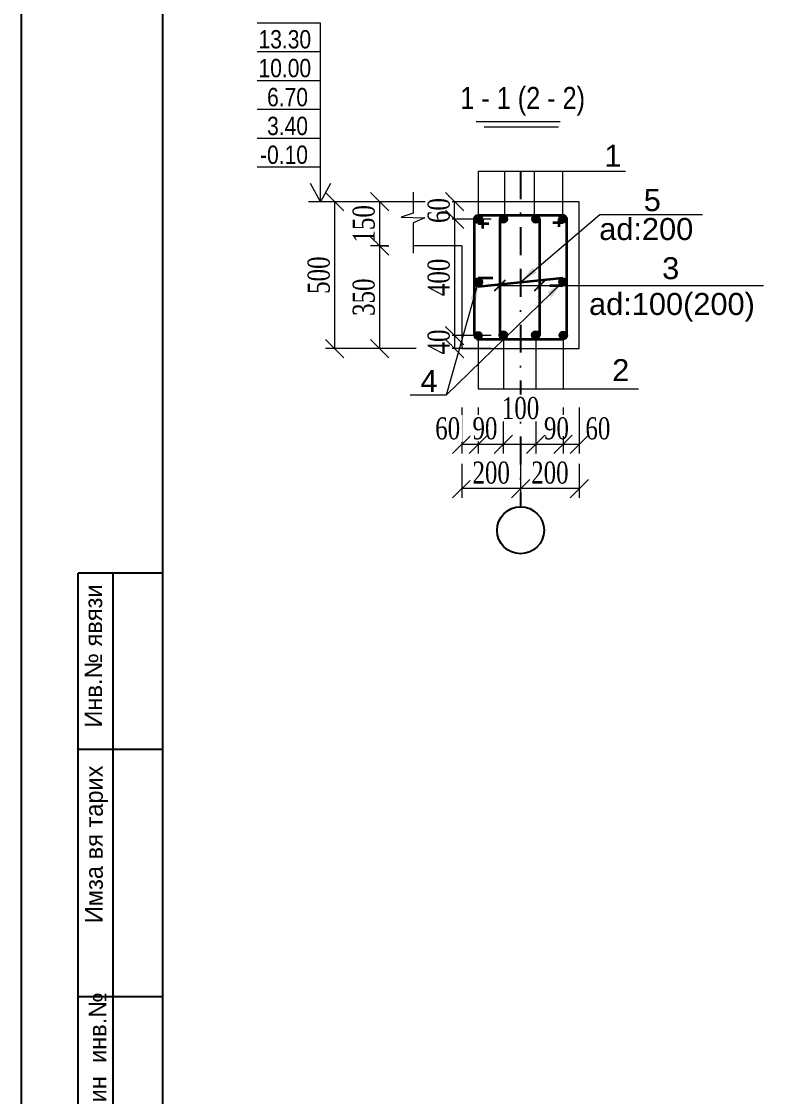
# Model space of a CAD drawing. Header units: millimetres. Extents: x -149347 to 251215, y -2929184 to -2541447.
# Drawn here: x 67574 to 77685, y -2672971 to -2658318 of the extents above; entities that cross this region are included whole.
import ezdxf

# ---------------------------------------------------------------- set-up
doc = ezdxf.new("R2010")
doc.units = ezdxf.units.MM
doc.linetypes.add('DASHDOTX2', pattern=[50.8, 25.4, -12.7, 0, -12.7])
doc.layers.add('APS_MADEIRA', color=35, linetype='Continuous', lineweight=15)
doc.styles.add('400', font='times.ttf', dxfattribs={"width": 0.75, "height": 300})
doc.styles.add('Arial', font='arial.ttf')
doc.styles.add('CP_ATTR', font='A3TI(LA).TTF')
doc.styles.add('style1', font='A3TI(LA).TTF', dxfattribs={"height": 400})
doc.styles.add('style6', font='ARIALN.TTF', dxfattribs={"height": 300})
doc.styles.add('Times New  Roman', font='times.ttf')
doc.styles.add('yazitipi', font='ARIALN.TTF')
doc.dimstyles.new('DIM_100', dxfattribs={"dimscale": 100, "dimtxt": 250, "dimasz": 2.5, "dimexe": 1.25, "dimexo": 0.625, "dimtad": 1, "dimdec": 0, "dimtxsty": 'style1', "dimblk": 'OBLIQUE', "dimcen": 2.5, "dimdle": 1.25, "dimclrd": 251, "dimclre": 251, "dimaunit": 1, "dimadec": 3, "dimazin": 0, "dimtfac": 1, "dimtdec": 0, "dimtmove": 1, "dimatfit": 3, "dimfxl": 1.25, "dimlwd": 5, "dimlwe": 5, "dimarcsym": 0})
doc.dimstyles.new('sevda', dxfattribs={"dimscale": 100, "dimtxt": 2.8, "dimasz": 2.5, "dimexe": 1.25, "dimexo": 0.625, "dimtad": 1, "dimtxsty": 'yazitipi', "dimblk": 'OBLIQUE', "dimcen": 2.5, "dimclrd": 253, "dimclre": 253, "dimclrt": 73, "dimaunit": 1, "dimadec": 3, "dimazin": 0, "dimtfac": 1, "dimtmove": 1, "dimatfit": 3, "dimfxl": 1, "dimlwd": 9, "dimlwe": 9, "dimarcsym": 0})
doc.dimstyles.new('tebriz', dxfattribs={"dimtxt": 280, "dimasz": 150, "dimexe": 150, "dimexo": 0.625, "dimgap": 65, "dimtad": 1, "dimdec": 0, "dimdsep": 32, "dimtxsty": 'Times New  Roman', "dimblk": 'OBLIQUE', "dimcen": 0, "dimdle": 150, "dimclrd": 7, "dimclre": 256, "dimclrt": 256, "dimadec": 0, "dimazin": 0, "dimtfac": 1, "dimtdec": 0, "dimtmove": 0, "dimatfit": 3, "dimldrblk": 'OBLIQUE', "dimfxl": 1, "dimtolj": 1, "dimlwd": 15, "dimlwe": 9, "dimarcsym": 0})

# ---------------------------------------------------------------- blocks, each defined once
blk = doc.blocks.new('mekteb')
at = {"color": 0, "lineweight": 25}
blk.add_line((99643, -1849866), (99643, -1821466), dxfattribs=at)
at = {"color": 0, "lineweight": 25, "ltscale": 15}
blk.add_line((101643, -1849366), (101643, -1821966), dxfattribs=at)
at = {"lineweight": 25, "ltscale": 0.25}
for p, q in [((100443, -1849366), (100443, -1840866)), ((100943, -1849367), (100943, -1840866))]:
    blk.add_line(p, q, dxfattribs=at)
at = {"lineweight": 25}
for p, q in [((101643, -1840866), (100443, -1840866)), ((101645, -1843366), (100445, -1843366)), ((101645, -1846866), (100445, -1846866))]:
    blk.add_line(p, q, dxfattribs=at)
at = {"lineweight": 25, "char_height": 250.01, "width": 5960.07, "attachment_point": 1, "rotation": 90, "style": 'CP_ATTR'}
for s, insert in [('\\pt3143;Инв.№ явязи', (100535, -1843053)), ('\\pt3143;Имза вя тарих', (100544, -1845823)), ('\\pt3143;Яслин  инв.№', (100595, -1848965))]:
    blk.add_mtext(s, dxfattribs=dict(at, insert=insert))
blk = doc.blocks.new('_Oblique')
at = {"color": 0, "linetype": 'ByBlock', "lineweight": -2}
blk.add_line((-0.5, -0.5), (0.5, 0.5), dxfattribs=at)
blk = doc.blocks.new('*D764')
at = {"color": 251, "lineweight": 5, "ltscale": 50, "transparency": 16777216}
for p, q in [((73621, -2661014), (73350, -2661014)), ((73975, -2662599), (73350, -2662599))]:
    blk.add_line(p, q, dxfattribs=at)
at = {"color": 251, "linetype": 'ByBlock', "lineweight": 5, "ltscale": 50, "transparency": 16777216}
blk.add_line((73475, -2661012), (73475, -2662600), dxfattribs=at)
at = {"layer": 'Defpoints', "color": 0, "lineweight": 15, "ltscale": 50, "transparency": 16777216}
for p in [(73684, -2661014), (73475, -2662599), (74707, -2662599)]:
    blk.add_point(p, dxfattribs=at)
at = {"color": 251, "lineweight": 5, "ltscale": 50, "transparency": 16777216, "xscale": 250, "yscale": 250, "zscale": 250}
for p, rotation in [((73475, -2661014), 90), ((73475, -2662599), 270)]:
    blk.add_blockref('_Oblique', p, dxfattribs=dict(at, rotation=rotation))
at = {"color": 0, "lineweight": 15, "ltscale": 50, "transparency": 16777216, "insert": (73260, -2661806), "char_height": 300, "attachment_point": 5, "rotation": 90, "style": '400', "bg_fill": 3, "box_fill_scale": 1.1, "bg_fill_color": 9, "bg_fill_true_color": 13158600, "bg_fill_transparency": 0}
blk.add_mtext('400', dxfattribs=at)
blk = doc.blocks.new('*D765')
at = {"color": 251, "lineweight": 5, "ltscale": 50, "transparency": 16777216}
for p, q in [((73975, -2660776), (73350, -2660776)), ((73975, -2661014), (73350, -2661014))]:
    blk.add_line(p, q, dxfattribs=at)
at = {"color": 251, "linetype": 'ByBlock', "lineweight": 5, "ltscale": 50, "transparency": 16777216}
blk.add_line((73475, -2661015), (73475, -2660774), dxfattribs=at)
at = {"layer": 'Defpoints', "color": 0, "lineweight": 15, "ltscale": 50, "transparency": 16777216}
for p in [(74667, -2660776), (74717, -2661014)]:
    blk.add_point(p, dxfattribs=at)
at = {"color": 0, "lineweight": 15, "ltscale": 50, "transparency": 16777216, "insert": (73260, -2660895), "char_height": 300, "attachment_point": 5, "rotation": 90, "style": '400', "bg_fill": 3, "box_fill_scale": 1.1, "bg_fill_color": 9, "bg_fill_true_color": 13158600, "bg_fill_transparency": 0}
blk.add_mtext('60', dxfattribs=at)
at = {"layer": 'Defpoints', "color": 0, "lineweight": 15, "ltscale": 50, "transparency": 16777216}
blk.add_point((73475, -2660776), dxfattribs=at)
at = {"color": 251, "lineweight": 5, "ltscale": 50, "transparency": 16777216, "xscale": 250, "yscale": 250, "zscale": 250}
for p, rotation in [((73475, -2660776), 90), ((73475, -2661014), 270)]:
    blk.add_blockref('_Oblique', p, dxfattribs=dict(at, rotation=rotation))
blk = doc.blocks.new('*D766')
at = {"color": 251, "lineweight": 5, "ltscale": 50, "transparency": 16777216}
for p, q in [((73559, -2662599), (73350, -2662599)), ((73975, -2662776), (73350, -2662776))]:
    blk.add_line(p, q, dxfattribs=at)
at = {"color": 251, "linetype": 'ByBlock', "lineweight": 5, "ltscale": 50, "transparency": 16777216}
blk.add_line((73475, -2662598), (73475, -2662777), dxfattribs=at)
at = {"layer": 'Defpoints', "color": 0, "lineweight": 15, "ltscale": 50, "transparency": 16777216}
for p in [(73621, -2662599), (75174, -2662776)]:
    blk.add_point(p, dxfattribs=at)
at = {"color": 0, "lineweight": 15, "ltscale": 50, "transparency": 16777216, "insert": (73260, -2662687), "char_height": 300, "attachment_point": 5, "rotation": 90, "style": '400', "bg_fill": 3, "box_fill_scale": 1.1, "bg_fill_color": 9, "bg_fill_true_color": 13158600, "bg_fill_transparency": 0}
blk.add_mtext('40', dxfattribs=at)
at = {"layer": 'Defpoints', "color": 0, "lineweight": 15, "ltscale": 50, "transparency": 16777216}
blk.add_point((73475, -2662776), dxfattribs=at)
at = {"color": 251, "lineweight": 5, "ltscale": 50, "transparency": 16777216, "xscale": 250, "yscale": 250, "zscale": 250}
for p, rotation in [((73475, -2662599), 90), ((73475, -2662776), 270)]:
    blk.add_blockref('_Oblique', p, dxfattribs=dict(at, rotation=rotation))
blk = doc.blocks.new('*D767')
at = {"color": 251, "lineweight": 5, "ltscale": 50, "transparency": 16777216}
for p, q in [((72845, -2660776), (72328, -2660776)), ((72574, -2661376), (72328, -2661376))]:
    blk.add_line(p, q, dxfattribs=at)
at = {"color": 251, "linetype": 'ByBlock', "lineweight": 5, "ltscale": 50, "transparency": 16777216}
blk.add_line((72453, -2660774), (72453, -2661377), dxfattribs=at)
at = {"layer": 'Defpoints', "color": 0, "lineweight": 15, "ltscale": 50, "transparency": 16777216}
for p in [(72907, -2660776), (72636, -2661376)]:
    blk.add_point(p, dxfattribs=at)
at = {"color": 251, "lineweight": 5, "ltscale": 50, "transparency": 16777216, "xscale": 250, "yscale": 250, "zscale": 250}
for p, rotation in [((72453, -2660776), 90), ((72453, -2661376), 270)]:
    blk.add_blockref('_Oblique', p, dxfattribs=dict(at, rotation=rotation))
at = {"color": 0, "lineweight": 15, "ltscale": 50, "transparency": 16777216, "insert": (72238, -2661076), "char_height": 300, "attachment_point": 5, "rotation": 90, "style": '400', "bg_fill": 3, "box_fill_scale": 1.1, "bg_fill_color": 9, "bg_fill_true_color": 13158600, "bg_fill_transparency": 0}
blk.add_mtext('1{\\fTimes New Roman|b0|i0|c238|p18;5}0', dxfattribs=at)
at = {"layer": 'Defpoints', "color": 0, "lineweight": 15, "ltscale": 50, "transparency": 16777216}
blk.add_point((72453, -2661376), dxfattribs=at)
blk = doc.blocks.new('*D768')
at = {"color": 251, "linetype": 'ByBlock', "lineweight": 5, "ltscale": 50, "transparency": 16777216}
blk.add_line((72453, -2661374), (72453, -2662778), dxfattribs=at)
at = {"color": 251, "lineweight": 5, "ltscale": 50, "transparency": 16777216}
for p, q in [((72453, -2661376), (72578, -2661376)), ((72953, -2662777), (72328, -2662777))]:
    blk.add_line(p, q, dxfattribs=at)
at = {"layer": 'Defpoints', "color": 0, "lineweight": 15, "ltscale": 50, "transparency": 16777216}
for p in [(72453, -2661376), (72453, -2662777), (74057, -2662777)]:
    blk.add_point(p, dxfattribs=at)
at = {"color": 251, "lineweight": 5, "ltscale": 50, "transparency": 16777216, "xscale": 250, "yscale": 250, "zscale": 250}
for p, rotation in [((72453, -2661376), 90), ((72453, -2662777), 270)]:
    blk.add_blockref('_Oblique', p, dxfattribs=dict(at, rotation=rotation))
at = {"color": 0, "lineweight": 15, "ltscale": 50, "transparency": 16777216, "insert": (72238, -2662076), "char_height": 300, "attachment_point": 5, "rotation": 90, "style": '400', "bg_fill": 3, "box_fill_scale": 1.1, "bg_fill_color": 9, "bg_fill_true_color": 13158600, "bg_fill_transparency": 0}
blk.add_mtext('3{\\fTimes New Roman|b0|i0|c238|p18;5}0', dxfattribs=at)
blk = doc.blocks.new('*D769')
at = {"color": 251, "lineweight": 5, "ltscale": 50, "transparency": 16777216}
for p, q in [((71840, -2660776), (71715, -2660776)), ((72340, -2662776), (71715, -2662776))]:
    blk.add_line(p, q, dxfattribs=at)
at = {"color": 251, "linetype": 'ByBlock', "lineweight": 5, "ltscale": 50, "transparency": 16777216}
blk.add_line((71840, -2660775), (71840, -2662777), dxfattribs=at)
at = {"layer": 'Defpoints', "color": 0, "lineweight": 15, "ltscale": 50, "transparency": 16777216}
for p in [(71894, -2660776), (71840, -2662776), (72503, -2662776)]:
    blk.add_point(p, dxfattribs=at)
at = {"color": 251, "lineweight": 5, "ltscale": 50, "transparency": 16777216, "xscale": 250, "yscale": 250, "zscale": 250}
for p, rotation in [((71840, -2660776), 90), ((71840, -2662776), 270)]:
    blk.add_blockref('_Oblique', p, dxfattribs=dict(at, rotation=rotation))
at = {"color": 0, "lineweight": 15, "ltscale": 50, "transparency": 16777216, "insert": (71625, -2661776), "char_height": 300, "attachment_point": 5, "rotation": 90, "style": '400', "bg_fill": 3, "box_fill_scale": 1.1, "bg_fill_color": 9, "bg_fill_true_color": 13158600, "bg_fill_transparency": 0}
blk.add_mtext('500', dxfattribs=at)
blk = doc.blocks.new('*D770')
at = {"color": 251, "lineweight": 5, "ltscale": 50, "transparency": 16777216}
for p, q in [((73574, -2663581), (73574, -2664206)), ((73798, -2663581), (73798, -2664206))]:
    blk.add_line(p, q, dxfattribs=at)
at = {"color": 251, "linetype": 'ByBlock', "lineweight": 5, "ltscale": 50, "transparency": 16777216}
blk.add_line((73573, -2664081), (73800, -2664081), dxfattribs=at)
at = {"layer": 'Defpoints', "color": 0, "lineweight": 15, "ltscale": 50, "transparency": 16777216}
for p in [(73798, -2662825), (73574, -2663001), (73798, -2664081)]:
    blk.add_point(p, dxfattribs=at)
at = {"color": 251, "lineweight": 5, "ltscale": 50, "transparency": 16777216, "xscale": 250, "yscale": 250, "zscale": 250}
blk.add_blockref('_Oblique', (73798, -2664081), dxfattribs=at)
at = {"color": 0, "lineweight": 15, "ltscale": 50, "transparency": 16777216, "insert": (73381, -2663866), "char_height": 300, "attachment_point": 5, "style": '400', "bg_fill": 3, "box_fill_scale": 1.1, "bg_fill_color": 9, "bg_fill_true_color": 13158600, "bg_fill_transparency": 0}
blk.add_mtext('60', dxfattribs=at)
at = {"color": 251, "lineweight": 5, "ltscale": 50, "transparency": 16777216, "xscale": 250, "yscale": 250, "zscale": 250, "rotation": 180}
blk.add_blockref('_Oblique', (73574, -2664081), dxfattribs=at)
blk = doc.blocks.new('*D771')
at = {"color": 251, "lineweight": 5, "ltscale": 50, "transparency": 16777216}
for p, q in [((74139, -2663581), (74139, -2664206)), ((73798, -2663993), (73798, -2664206))]:
    blk.add_line(p, q, dxfattribs=at)
at = {"color": 251, "linetype": 'ByBlock', "lineweight": 5, "ltscale": 50, "transparency": 16777216}
blk.add_line((73797, -2664081), (74141, -2664081), dxfattribs=at)
at = {"layer": 'Defpoints', "color": 0, "lineweight": 15, "ltscale": 50, "transparency": 16777216}
blk.add_point((74139, -2662818), dxfattribs=at)
at = {"color": 0, "lineweight": 15, "ltscale": 50, "transparency": 16777216, "insert": (73889, -2663865), "char_height": 300, "attachment_point": 5, "style": '400', "bg_fill": 3, "box_fill_scale": 1.1, "bg_fill_color": 9, "bg_fill_true_color": 13158600, "bg_fill_transparency": 0}
blk.add_mtext('90', dxfattribs=at)
at = {"layer": 'Defpoints', "color": 0, "lineweight": 15, "ltscale": 50, "transparency": 16777216}
for p in [(73798, -2663931), (74139, -2664081)]:
    blk.add_point(p, dxfattribs=at)
at = {"color": 251, "lineweight": 5, "ltscale": 50, "transparency": 16777216, "xscale": 250, "yscale": 250, "zscale": 250, "rotation": 180}
blk.add_blockref('_Oblique', (73798, -2664081), dxfattribs=at)
at = {"color": 251, "lineweight": 5, "ltscale": 50, "transparency": 16777216, "xscale": 250, "yscale": 250, "zscale": 250}
blk.add_blockref('_Oblique', (74139, -2664081), dxfattribs=at)
blk = doc.blocks.new('*D772')
at = {"color": 251, "lineweight": 5, "ltscale": 50, "transparency": 16777216}
for p, q in [((74581, -2663581), (74581, -2664206)), ((74139, -2663846), (74139, -2664206))]:
    blk.add_line(p, q, dxfattribs=at)
at = {"color": 251, "linetype": 'ByBlock', "lineweight": 5, "ltscale": 50, "transparency": 16777216}
blk.add_line((74138, -2664081), (74582, -2664081), dxfattribs=at)
at = {"layer": 'Defpoints', "color": 0, "lineweight": 15, "ltscale": 50, "transparency": 16777216}
for p in [(74581, -2662702), (74581, -2664081)]:
    blk.add_point(p, dxfattribs=at)
at = {"color": 251, "lineweight": 5, "ltscale": 50, "transparency": 16777216, "xscale": 250, "yscale": 250, "zscale": 250, "rotation": 180}
blk.add_blockref('_Oblique', (74139, -2664081), dxfattribs=at)
at = {"color": 251, "lineweight": 5, "ltscale": 50, "transparency": 16777216, "xscale": 250, "yscale": 250, "zscale": 250}
blk.add_blockref('_Oblique', (74581, -2664081), dxfattribs=at)
at = {"color": 0, "lineweight": 15, "ltscale": 50, "transparency": 16777216, "insert": (74374, -2663589), "char_height": 300, "attachment_point": 5, "style": '400', "bg_fill": 3, "box_fill_scale": 1.1, "bg_fill_color": 9, "bg_fill_true_color": 13158600, "bg_fill_transparency": 0}
blk.add_mtext('100', dxfattribs=at)
at = {"layer": 'Defpoints', "color": 0, "lineweight": 15, "ltscale": 50, "transparency": 16777216}
blk.add_point((74139, -2663784), dxfattribs=at)
blk = doc.blocks.new('*D773')
at = {"color": 251, "lineweight": 5, "ltscale": 50, "transparency": 16777216}
for p, q in [((74953, -2663581), (74953, -2664206)), ((74581, -2663911), (74581, -2664206))]:
    blk.add_line(p, q, dxfattribs=at)
at = {"color": 251, "linetype": 'ByBlock', "lineweight": 5, "ltscale": 50, "transparency": 16777216}
blk.add_line((74580, -2664081), (74955, -2664081), dxfattribs=at)
at = {"layer": 'Defpoints', "color": 0, "lineweight": 15, "ltscale": 50, "transparency": 16777216}
for p in [(74953, -2662821), (74581, -2663849)]:
    blk.add_point(p, dxfattribs=at)
at = {"color": 0, "lineweight": 15, "ltscale": 50, "transparency": 16777216, "insert": (74863, -2663865), "char_height": 300, "attachment_point": 5, "style": '400', "bg_fill": 3, "box_fill_scale": 1.1, "bg_fill_color": 9, "bg_fill_true_color": 13158600, "bg_fill_transparency": 0}
blk.add_mtext('90', dxfattribs=at)
at = {"layer": 'Defpoints', "color": 0, "lineweight": 15, "ltscale": 50, "transparency": 16777216}
blk.add_point((74953, -2664081), dxfattribs=at)
at = {"color": 251, "lineweight": 5, "ltscale": 50, "transparency": 16777216, "xscale": 250, "yscale": 250, "zscale": 250, "rotation": 180}
blk.add_blockref('_Oblique', (74581, -2664081), dxfattribs=at)
at = {"color": 251, "lineweight": 5, "ltscale": 50, "transparency": 16777216, "xscale": 250, "yscale": 250, "zscale": 250}
blk.add_blockref('_Oblique', (74953, -2664081), dxfattribs=at)
blk = doc.blocks.new('*D774')
at = {"color": 251, "lineweight": 5, "ltscale": 50, "transparency": 16777216}
for p, q in [((75174, -2663581), (75174, -2664206)), ((74953, -2663972), (74953, -2664206))]:
    blk.add_line(p, q, dxfattribs=at)
at = {"color": 251, "linetype": 'ByBlock', "lineweight": 5, "ltscale": 50, "transparency": 16777216}
blk.add_line((74952, -2664081), (75175, -2664081), dxfattribs=at)
at = {"layer": 'Defpoints', "color": 0, "lineweight": 15, "ltscale": 50, "transparency": 16777216}
for p in [(75174, -2663001), (74953, -2663909)]:
    blk.add_point(p, dxfattribs=at)
at = {"color": 251, "lineweight": 5, "ltscale": 50, "transparency": 16777216, "xscale": 250, "yscale": 250, "zscale": 250, "rotation": 180}
blk.add_blockref('_Oblique', (74953, -2664081), dxfattribs=at)
at = {"color": 0, "lineweight": 15, "ltscale": 50, "transparency": 16777216, "insert": (75428, -2663866), "char_height": 300, "attachment_point": 5, "style": '400', "bg_fill": 3, "box_fill_scale": 1.1, "bg_fill_color": 9, "bg_fill_true_color": 13158600, "bg_fill_transparency": 0}
blk.add_mtext('60', dxfattribs=at)
at = {"layer": 'Defpoints', "color": 0, "lineweight": 15, "ltscale": 50, "transparency": 16777216}
blk.add_point((75174, -2664081), dxfattribs=at)
at = {"color": 251, "lineweight": 5, "ltscale": 50, "transparency": 16777216, "xscale": 250, "yscale": 250, "zscale": 250}
blk.add_blockref('_Oblique', (75174, -2664081), dxfattribs=at)
blk = doc.blocks.new('*D775')
at = {"color": 251, "lineweight": 5, "ltscale": 50, "transparency": 16777216}
for p, q in [((74374, -2664349), (74374, -2664809)), ((75174, -2664349), (75174, -2664809))]:
    blk.add_line(p, q, dxfattribs=at)
at = {"color": 251, "linetype": 'ByBlock', "lineweight": 5, "ltscale": 50, "transparency": 16777216}
blk.add_line((75175, -2664684), (74373, -2664684), dxfattribs=at)
at = {"layer": 'Defpoints', "color": 0, "lineweight": 15, "ltscale": 50, "transparency": 16777216}
for p in [(74374, -2664286), (75174, -2664286), (74374, -2664684)]:
    blk.add_point(p, dxfattribs=at)
at = {"color": 251, "lineweight": 5, "ltscale": 50, "transparency": 16777216, "xscale": 250, "yscale": 250, "zscale": 250, "rotation": 180}
blk.add_blockref('_Oblique', (74374, -2664684), dxfattribs=at)
at = {"color": 251, "lineweight": 5, "ltscale": 50, "transparency": 16777216, "xscale": 250, "yscale": 250, "zscale": 250}
blk.add_blockref('_Oblique', (75174, -2664684), dxfattribs=at)
at = {"color": 0, "lineweight": 15, "ltscale": 50, "transparency": 16777216, "insert": (74774, -2664469), "char_height": 300, "attachment_point": 5, "style": '400', "bg_fill": 3, "box_fill_scale": 1.1, "bg_fill_color": 9, "bg_fill_true_color": 13158600, "bg_fill_transparency": 0}
blk.add_mtext('200', dxfattribs=at)
blk = doc.blocks.new('*D776')
at = {"color": 251, "lineweight": 5, "ltscale": 50, "transparency": 16777216}
for p, q in [((73574, -2664349), (73574, -2664809)), ((74374, -2664349), (74374, -2664809))]:
    blk.add_line(p, q, dxfattribs=at)
at = {"color": 251, "linetype": 'ByBlock', "lineweight": 5, "ltscale": 50, "transparency": 16777216}
blk.add_line((74375, -2664684), (73573, -2664684), dxfattribs=at)
at = {"layer": 'Defpoints', "color": 0, "lineweight": 15, "ltscale": 50, "transparency": 16777216}
for p in [(73574, -2664286), (74374, -2664286), (73574, -2664684)]:
    blk.add_point(p, dxfattribs=at)
at = {"color": 251, "lineweight": 5, "ltscale": 50, "transparency": 16777216, "xscale": 250, "yscale": 250, "zscale": 250, "rotation": 180}
blk.add_blockref('_Oblique', (73574, -2664684), dxfattribs=at)
at = {"color": 251, "lineweight": 5, "ltscale": 50, "transparency": 16777216, "xscale": 250, "yscale": 250, "zscale": 250}
blk.add_blockref('_Oblique', (74374, -2664684), dxfattribs=at)
at = {"color": 0, "lineweight": 15, "ltscale": 50, "transparency": 16777216, "insert": (73974, -2664469), "char_height": 300, "attachment_point": 5, "style": '400', "bg_fill": 3, "box_fill_scale": 1.1, "bg_fill_color": 9, "bg_fill_true_color": 13158600, "bg_fill_transparency": 0}
blk.add_mtext('200', dxfattribs=at)

msp = doc.modelspace()

# ---------------------------------------------------------------- hatches: boundary and pattern name
at = {"lineweight": 15, "ltscale": 15}
h = msp.add_hatch(color=7, dxfattribs=at)
h.dxf.hatch_style = 1
edge = h.paths.add_edge_path()
edge.add_arc((73798.29517, -2661013.53457), 57.78531, 0, 360)
h = msp.add_hatch(color=7, dxfattribs=at)
h.dxf.hatch_style = 1
edge = h.paths.add_edge_path()
edge.add_arc((74140.46349, -2661011.66918), 54.7577, 0, 360)
h = msp.add_hatch(color=7, dxfattribs=at)
h.dxf.hatch_style = 1
edge = h.paths.add_edge_path()
edge.add_arc((74582.10974, -2661011.66918), 53.67568, 0, 360)
h = msp.add_hatch(color=7, dxfattribs=at)
h.dxf.hatch_style = 1
edge = h.paths.add_edge_path()
edge.add_arc((74949.35296, -2661010.22037), 54.4711, 0, 360)
h = msp.add_hatch(color=7, dxfattribs=at)
h.dxf.hatch_style = 1
edge = h.paths.add_edge_path()
edge.add_arc((74949.35296, -2661867.49537), 54.4711, 0, 360)
h = msp.add_hatch(color=7, dxfattribs=at)
h.dxf.hatch_style = 1
edge = h.paths.add_edge_path()
edge.add_arc((73798.29517, -2662599.11758), 54.4711, 0, 360)
h = msp.add_hatch(color=7, dxfattribs=at)
h.dxf.hatch_style = 1
edge = h.paths.add_edge_path()
edge.add_arc((74139.48344, -2662592.37669), 57.1346, 0, 360)
h = msp.add_hatch(color=7, dxfattribs=at)
h.dxf.hatch_style = 1
edge = h.paths.add_edge_path()
edge.add_arc((74581.1297, -2662592.37669), 57.1346, 0, 360)
h = msp.add_hatch(color=7, dxfattribs=at)
h.dxf.hatch_style = 1
edge = h.paths.add_edge_path()
edge.add_arc((74953.49384, -2662595.04019), 54.4711, 0, 360)

# ---------------------------------------------------------------- linework, layer by layer
at = {"lineweight": 9}
for p, q in [((73767.67279, -2659679.04046), (74914.01359, -2659679.04046)), ((73878.14438, -2659754.07784), (74889.1345, -2659754.07784))]:
    msp.add_line(p, q, dxfattribs=at)
at = {"color": 252, "linetype": 'DASHDOTX2', "ltscale": 15, "true_color": 0xa97986}
for p, q in [((74373.82406, -2660359.20802), (74373.82406, -2661688.94161)), ((74373.82406, -2661688.94161), (74373.82406, -2664933.0782))]:
    msp.add_line(p, q, dxfattribs=at)
at = {"color": 7, "lineweight": 15, "ltscale": 15}
for p, q in [((73573.82406, -2660775.70896), (72910.65319, -2660775.70896)), ((75173.82406, -2660775.70896), (73573.82406, -2660775.70896)), ((75173.82406, -2661688.94161), (75173.82406, -2660775.70896)), ((73573.82406, -2661375.70896), (73573.82406, -2661688.94161)), ((73573.82406, -2661688.94161), (73573.82406, -2662775.70896)), ((75173.82406, -2662775.70896), (75173.82406, -2661688.94161)), ((73573.82406, -2662775.70896), (75173.82406, -2662775.70896))]:
    msp.add_line(p, q, dxfattribs=at)
at = {"color": 7, "lineweight": 35, "ltscale": 15}
for p, q in [((73743.82406, -2660994.24622), (73743.82406, -2661688.94161)), ((73798.29505, -2661071.31987), (73940.01596, -2661071.31987)), ((73855.8083, -2661007.93271), (73855.8083, -2661141.81501)), ((74090.06978, -2661011.66918), (74090.06978, -2661688.94161)), ((74632.50345, -2661011.66918), (74632.50345, -2661688.94161)), ((74949.35296, -2661064.69147), (74815.49225, -2661064.69147)), ((74895.5647, -2661001.62242), (74895.5647, -2661116.65304)), ((75003.82406, -2661688.94161), (75003.82406, -2661013.53457)), ((73743.82406, -2661688.94161), (73743.82406, -2662599.11758)), ((74090.06978, -2661688.94161), (74090.06978, -2662597.2522)), ((74632.50345, -2661688.94161), (74632.50345, -2662597.2522)), ((75003.82406, -2662599.11758), (75003.82406, -2661688.94161)), ((73777.61728, -2662649.5113), (74953.49384, -2662649.5113))]:
    msp.add_line(p, q, dxfattribs=at)
at = {"color": 7, "lineweight": 15}
for points in [[(71647.86338, -2658732.82986), (71647.86338, -2658340.15271), (70786.02046, -2658340.15271)], [(71647.86338, -2659125.50702), (71647.86338, -2658732.82986), (70786.02046, -2658732.82986)], [(71647.86338, -2659518.18417), (71647.86338, -2659125.50702), (70786.02046, -2659125.50702)], [(71647.86338, -2659910.86132), (71647.86338, -2659518.18417), (70786.02046, -2659518.18417)], [(71647.86338, -2660303.53847), (71647.86338, -2659910.86132), (70786.02046, -2659910.86132)]]:
    msp.add_lwpolyline(points, dxfattribs=at)
at = {"color": 7, "lineweight": 15, "ltscale": 15}
msp.add_lwpolyline([(72909.28968, -2660643.86313), (72909.28968, -2660928.55485), (72747.56685, -2660986.54361), (73069.88389, -2660994.04714), (72909.28968, -2661061.62065), (72909.28968, -2661473.9692)], dxfattribs=at)
for centre, radius in [((73798.29517, -2661013.53457), 57.78531), ((74140.46349, -2661011.66918), 54.7577), ((74582.10974, -2661011.66918), 53.67568), ((74949.35296, -2661010.22037), 54.4711), ((74949.35296, -2661867.49537), 54.4711), ((73798.29517, -2662599.11758), 54.4711), ((74139.48344, -2662592.37669), 57.1346), ((74581.1297, -2662592.37669), 57.1346), ((74953.49384, -2662595.04019), 54.4711)]:
    msp.add_circle(centre, radius, dxfattribs=at)
msp.add_circle((74373.82406, -2665253.0782), 320)
at = {"layer": 'APS_MADEIRA', "color": 7, "lineweight": 9, "ltscale": 25}
for p, q in [((73802.74249, -2660994.09122), (73802.74249, -2660359.20802)), ((73802.74249, -2660359.20802), (75804.39656, -2660359.20802)), ((74160.61123, -2660995.08224), (74160.61123, -2660359.20802)), ((74562.25458, -2660996.16425), (74562.25458, -2660359.20802)), ((74949.35296, -2660997.23401), (74949.35296, -2660359.20802)), ((73798.29517, -2662653.58869), (73798.29517, -2663326.08463)), ((74139.48344, -2662649.5113), (74139.48344, -2663322.00724)), ((74581.12987, -2662649.5113), (74581.12987, -2663322.00724)), ((74953.49384, -2662649.5113), (74953.49384, -2663322.00724)), ((73798.29517, -2663326.08463), (75981.92179, -2663326.08463))]:
    msp.add_line(p, q, dxfattribs=at)
at = {"layer": 'APS_MADEIRA', "color": 7, "lineweight": 15, "ltscale": 25}
for p, q in [((73195.16639, -2660774.45896), (71484.81049, -2660774.45896)), ((74949.35296, -2660955.74926), (74949.35296, -2660955.74925))]:
    msp.add_line(p, q, dxfattribs=at)
at = {"layer": 'APS_MADEIRA', "color": 7, "lineweight": 30, "ltscale": 25}
for centre, radius, start, end in [((73798.29517, -2661013.53457), 57.78531, 90, 180), ((74949.35296, -2661010.22037), 54.4711, 0, 90), ((74953.49384, -2662595.04019), 54.4711, 270, 0)]:
    msp.add_arc(centre, radius, start, end, dxfattribs=at)

# ---------------------------------------------------------------- block references
at = {"lineweight": 15, "xscale": 0.962501317234829, "yscale": 0.962501317234829, "zscale": 0.962501317234829}
msp.add_blockref('mekteb', (-28332.96186, -894001.11687), dxfattribs=at)

# ---------------------------------------------------------------- texts
at = {"lineweight": 9, "char_height": 250, "width": 23109.777632, "attachment_point": 1, "style": 'style6'}
for s, insert in [('{\\fArial Narrow|b0|i0|c238|p34;13.30}', (70803.51222, -2658435.2325)), ('{\\fArial Narrow|b0|i0|c238|p34;10.00}', (70803.51222, -2658827.90965)), ('{\\fArial Narrow|b0|i0|c238|p34;6.70}', (70920.15815, -2659223.57647)), ('{\\fArial Narrow|b0|i0|c238|p34;3.40}', (70920.15815, -2659616.25362)), ('{\\fArial Narrow|b0|i0|c238|p34;-0.10}', (70824.47044, -2660008.93078))]:
    msp.add_mtext(s, dxfattribs=dict(at, insert=insert))
at = {"insert": (72119.62837, -2659209.91521), "char_height": 300, "width": 7294.1167988, "attachment_point": 1, "style": 'style6'}
msp.add_mtext('              {\\fArial Narrow|b0|i0|c238|p34; 1 - 1 (2 }-{\\fArial Narrow|b0|i0|c238|p34; 2) }', dxfattribs=at)
at = {"layer": 'APS_MADEIRA', "color": 7, "lineweight": 9, "ltscale": 25, "style": 'Arial'}
for s, p in [('ad:200', (75445.83605, -2661296.77787)), ('ad:100(200)', (75307.32024, -2662318.67082))]:
    msp.add_text(s, height=300, dxfattribs=at).set_placement(p)
at = {"layer": 'APS_MADEIRA', "color": 7, "lineweight": 9, "ltscale": 25, "char_height": 300, "attachment_point": 1, "style": 'Arial'}
for s, insert in [('  \\P1', (75516.16703, -2659497.4631)), ('{\\fArial|b0|i0|c238|p34;5}', (76052.92933, -2660602.75538)), ('3', (76303.75979, -2661530.77652)), (' \\P 2', (75506.01569, -2662420.41154))]:
    msp.add_mtext_dynamic_manual_height_columns(s, width=488.0335854, gutter_width=12.5, heights=[0], dxfattribs=dict(at, insert=insert))

# ---------------------------------------------------------------- next in the draw order: dimensions: what is measured, and where the dimension line sits
at = {"color": 7, "lineweight": 15, "ltscale": 50}
for base, p1, p2, text, picture, middle in [((72453.31669, -2661375.70896), (72907.31608, -2660775.70896), (72636.02324, -2661375.70896), '1{\\fTimes New Roman|b0|i0|c238|p18;5}0', '*D767', (72238.22116, -2661075.70896)), ((73474.92453, -2662599.17951), (73683.85969, -2661013.53457), (74706.75635, -2662599.17951), '400', '*D764', (73259.829, -2661806.35704))]:
    dim = msp.add_linear_dim(base=base, p1=p1, p2=p2, angle=90, text=text, dimstyle='DIM_100', override={"dimscale": 1, "dimtxt": 300, "dimasz": 250, "dimexe": 125, "dimexo": 62.5, "dimgap": 62.5, "dimtxsty": '400', "dimcen": 250, "dimfxl": 500, "dimfxlon": 1, "dimtfill": 1, "dimtfillclr": 256, "dimarcsym": 1}, dxfattribs=at)
    dim.commit()
    dim.dimension.update_dxf_attribs({"geometry": picture, "text_midpoint": middle})

# ---------------------------------------------------------------- next in the draw order: linework, layer by layer
at = {"color": 7, "lineweight": 35, "ltscale": 15}
msp.add_lwpolyline([(74949.35296, -2661921.96648), (74774.75976, -2661921.96648)], dxfattribs=at)

# ---------------------------------------------------------------- next in the draw order: dimensions: what is measured, and where the dimension line sits
at = {"color": 7, "lineweight": 15, "ltscale": 50}
for base, p1, p2, text, picture, middle in [((73474.92453, -2660775.70896), (74716.75635, -2661013.53457), (74666.55715, -2660775.70896), '60', '*D765', (73474.92453, -2660894.62177)), ((73474.92453, -2662775.70896), (73621.35969, -2662599.17951), (75173.82406, -2662775.70896), '40', '*D766', (73474.92453, -2662687.4752))]:
    dim = msp.add_linear_dim(base=base, p1=p1, p2=p2, angle=90, text=text, dimstyle='DIM_100', override={"dimscale": 1, "dimtxt": 300, "dimasz": 250, "dimexe": 125, "dimexo": 62.5, "dimgap": 62.5, "dimtxsty": '400', "dimcen": 250, "dimfxl": 500, "dimfxlon": 1, "dimtfill": 1, "dimtfillclr": 256, "dimarcsym": 1}, dxfattribs=at)
    dim.commit()
    dim.dimension.update_dxf_attribs({"geometry": picture, "text_midpoint": middle, "dimtype": 160})

# ---------------------------------------------------------------- next in the draw order: leaders
at = {"color": 2, "lineweight": 15, "ltscale": 15}
msp.add_leader([(74632.50345, -2661917.09687), (77684.60586, -2661917.09687)], dimstyle='tebriz', dxfattribs=at)

# ---------------------------------------------------------------- next in the draw order: linework, layer by layer
at = {"color": 7, "lineweight": 35, "ltscale": 15}
msp.add_line((73798.29517, -2660955.74926), (74949.35296, -2660955.74926), dxfattribs=at)

# ---------------------------------------------------------------- next in the draw order: dimensions: what is measured, and where the dimension line sits
at = {"color": 7, "lineweight": 15, "ltscale": 50}
dim = msp.add_linear_dim(base=(72453.31669, -2662777.02089), p1=(72453.31669, -2661375.70896), p2=(74057.12845, -2662777.02089), angle=90, text='3{\\fTimes New Roman|b0|i0|c238|p18;5}0', dimstyle='DIM_100', override={"dimscale": 1, "dimtxt": 300, "dimasz": 250, "dimexe": 125, "dimexo": 62.5, "dimgap": 62.5, "dimtxsty": '400', "dimcen": 250, "dimfxl": 500, "dimfxlon": 1, "dimtfill": 1, "dimtfillclr": 256, "dimarcsym": 1}, dxfattribs=at)
dim.commit()
dim.dimension.update_dxf_attribs({"geometry": '*D768', "text_midpoint": (72238.22116, -2662076.36493)})

# ---------------------------------------------------------------- next in the draw order: leaders
at = {"color": 1, "lineweight": 15, "ltscale": 15}
msp.add_leader([(74373.82406, -2661870.80957), (75456.54356, -2660950.80901), (76852.00818, -2660950.80901)], dimstyle='sevda', override={"dimgap": 0.625, "dimtad": 0}, dxfattribs=at)

# ---------------------------------------------------------------- next in the draw order: hatches: boundary and pattern name
at = {"lineweight": 15, "ltscale": 15}
h = msp.add_hatch(color=7, dxfattribs=at)
h.dxf.hatch_style = 1
edge = h.paths.add_edge_path()
edge.add_arc((73798.29517, -2661870.80957), 57.78531, 0, 360)

# ---------------------------------------------------------------- next in the draw order: linework, layer by layer
at = {"color": 7, "lineweight": 15, "ltscale": 15}
msp.add_line((73573.82406, -2661375.70896), (72910.65319, -2661375.70896), dxfattribs=at)
at = {"color": 7, "lineweight": 35, "ltscale": 15}
for points in [[(73798.29517, -2661928.59488), (74949.35296, -2661813.02427)], [(73798.29517, -2661813.02427), (73997.89466, -2661813.02427)]]:
    msp.add_lwpolyline(points, dxfattribs=at)
at = {"color": 7, "lineweight": 15, "ltscale": 15}
msp.add_circle((73798.29517, -2661870.80957), 57.78531, dxfattribs=at)

# ---------------------------------------------------------------- next in the draw order: dimensions: what is measured, and where the dimension line sits
at = {"color": 7, "lineweight": 15, "ltscale": 50}
dim = msp.add_linear_dim(base=(71840.04865, -2662775.77089), p1=(71893.85748, -2660775.77089), p2=(72503.07346, -2662775.77089), angle=90, text='500', dimstyle='DIM_100', override={"dimscale": 1, "dimtxt": 300, "dimasz": 250, "dimexe": 125, "dimexo": 62.5, "dimgap": 62.5, "dimtxsty": '400', "dimcen": 250, "dimfxl": 500, "dimfxlon": 1, "dimtfill": 1, "dimtfillclr": 256, "dimarcsym": 1}, dxfattribs=at)
dim.commit()
dim.dimension.update_dxf_attribs({"geometry": '*D769', "text_midpoint": (71624.95312, -2661775.77089)})
dim = msp.add_linear_dim(base=(73798.29517, -2664080.68526), p1=(73573.82406, -2663001.30302), p2=(73798.29517, -2662824.71164), text='60', dimstyle='DIM_100', override={"dimscale": 1, "dimtxt": 300, "dimasz": 250, "dimexe": 125, "dimexo": 62.5, "dimgap": 62.5, "dimtxsty": '400', "dimcen": 250, "dimfxl": 500, "dimfxlon": 1, "dimtfill": 1, "dimtfillclr": 256, "dimarcsym": 1}, dxfattribs=at)
dim.commit()
dim.dimension.update_dxf_attribs({"geometry": '*D770', "text_midpoint": (73381.15926, -2664080.68526), "dimtype": 160})

# ---------------------------------------------------------------- next in the draw order: leaders
at = {"color": 2, "lineweight": 15, "ltscale": 15}
msp.add_leader([(74090.06978, -2661917.09687), (77684.60586, -2661917.09687)], dimstyle='tebriz', dxfattribs=at)

# ---------------------------------------------------------------- next in the draw order: linework, layer by layer
at = {"color": 7, "lineweight": 15}
for points in [[(71647.86338, -2660774.45896), (71647.86338, -2660303.53847), (70786.02046, -2660303.53847)], [(71786.03629, -2660526.22158), (71647.86338, -2660774.45896), (71509.69047, -2660526.22158)]]:
    msp.add_lwpolyline(points, dxfattribs=at)

# ---------------------------------------------------------------- next in the draw order: texts
at = {"layer": 'APS_MADEIRA', "color": 7, "lineweight": 9, "ltscale": 25, "insert": (73010.24848, -2663068.14428), "char_height": 300, "attachment_point": 1, "style": 'Arial'}
msp.add_mtext_dynamic_manual_height_columns('{\\fArial|b0|i0|c238|p34;4}', width=488.0335854, gutter_width=12.5, heights=[0], dxfattribs=at)

# ---------------------------------------------------------------- next in the draw order: dimensions: what is measured, and where the dimension line sits
at = {"color": 7, "lineweight": 15, "ltscale": 50}
dim = msp.add_linear_dim(base=(74139.48344, -2664080.68526), p1=(73798.29517, -2663930.51297), p2=(74139.48344, -2662817.97075), text='90', dimstyle='DIM_100', override={"dimscale": 1, "dimtxt": 300, "dimasz": 250, "dimexe": 125, "dimexo": 62.5, "dimgap": 62.5, "dimtxsty": '400', "dimcen": 250, "dimfxl": 500, "dimfxlon": 1, "dimtfill": 1, "dimtfillclr": 256, "dimarcsym": 1}, dxfattribs=at)
dim.commit()
dim.dimension.update_dxf_attribs({"geometry": '*D771', "text_midpoint": (73888.51488, -2664080.68526), "dimtype": 160})

# ---------------------------------------------------------------- next in the draw order: dimensions: what is measured, and where the dimension line sits
dim = msp.add_linear_dim(base=(74581.1297, -2664080.68526), p1=(74139.48344, -2663783.76776), p2=(74581.1297, -2662701.82408), text='100', dimstyle='DIM_100', override={"dimscale": 1, "dimtxt": 300, "dimasz": 250, "dimexe": 125, "dimexo": 62.5, "dimgap": 62.5, "dimtxsty": '400', "dimcen": 250, "dimfxl": 500, "dimfxlon": 1, "dimtfill": 1, "dimtfillclr": 256, "dimarcsym": 1}, dxfattribs=at)
dim.commit()
dim.dimension.update_dxf_attribs({"geometry": '*D772', "text_midpoint": (74373.82406, -2663804.43355), "dimtype": 160})

# ---------------------------------------------------------------- next in the draw order: leaders
at = {"color": 1, "lineweight": 15, "ltscale": 15}
msp.add_leader([(73798.29517, -2661870.80957), (73359.31845, -2663411.91848), (72870.2067, -2663411.91848)], dimstyle='sevda', override={"dimgap": 0.625, "dimtad": 0}, dxfattribs=at)

# ---------------------------------------------------------------- next in the draw order: dimensions: what is measured, and where the dimension line sits
at = {"color": 7, "lineweight": 15, "ltscale": 50}
dim = msp.add_linear_dim(base=(74953.49384, -2664080.68526), p1=(74581.1297, -2663848.57264), p2=(74953.49384, -2662820.63425), text='90', dimstyle='DIM_100', override={"dimscale": 1, "dimtxt": 300, "dimasz": 250, "dimexe": 125, "dimexo": 62.5, "dimgap": 62.5, "dimtxsty": '400', "dimcen": 250, "dimfxl": 500, "dimfxlon": 1, "dimtfill": 1, "dimtfillclr": 256, "dimarcsym": 1}, dxfattribs=at)
dim.commit()
dim.dimension.update_dxf_attribs({"geometry": '*D773', "text_midpoint": (74863.01674, -2664080.68526), "dimtype": 160})

# ---------------------------------------------------------------- next in the draw order: dimensions: what is measured, and where the dimension line sits
dim = msp.add_linear_dim(base=(75173.82406, -2664080.68526), p1=(74953.49384, -2663909.47929), p2=(75173.82406, -2663001.30302), text='60', dimstyle='DIM_100', override={"dimscale": 1, "dimtxt": 300, "dimasz": 250, "dimexe": 125, "dimexo": 62.5, "dimgap": 62.5, "dimtxsty": '400', "dimcen": 250, "dimfxl": 500, "dimfxlon": 1, "dimtfill": 1, "dimtfillclr": 256, "dimarcsym": 1}, dxfattribs=at)
dim.commit()
dim.dimension.update_dxf_attribs({"geometry": '*D774', "text_midpoint": (75427.51751, -2664080.68526), "dimtype": 160})

# ---------------------------------------------------------------- next in the draw order: dimensions: what is measured, and where the dimension line sits
dim = msp.add_linear_dim(base=(74373.82406, -2664684.18195), p1=(75173.82406, -2664286.25088), p2=(74373.82406, -2664286.25088), angle=180, text='200', dimstyle='DIM_100', override={"dimscale": 1, "dimtxt": 300, "dimasz": 250, "dimexe": 125, "dimexo": 62.5, "dimgap": 62.5, "dimtxsty": '400', "dimcen": 250, "dimfxl": 500, "dimfxlon": 1, "dimtfill": 1, "dimtfillclr": 256, "dimarcsym": 1}, dxfattribs=at)
dim.commit()
dim.dimension.update_dxf_attribs({"geometry": '*D775', "text_midpoint": (74773.82406, -2664469.08642)})

# ---------------------------------------------------------------- next in the draw order: leaders
at = {"color": 1, "lineweight": 15, "ltscale": 15}
msp.add_leader([(74949.35296, -2661867.49537), (73359.31845, -2663411.91848)], dimstyle='sevda', override={"dimgap": 0.625, "dimtad": 0}, dxfattribs=at)

# ---------------------------------------------------------------- next in the draw order: dimensions: what is measured, and where the dimension line sits
at = {"color": 7, "lineweight": 15, "ltscale": 50}
dim = msp.add_linear_dim(base=(73573.82406, -2664684.18195), p1=(74373.82406, -2664286.25088), p2=(73573.82406, -2664286.25088), angle=180, text='200', dimstyle='DIM_100', override={"dimscale": 1, "dimtxt": 300, "dimasz": 250, "dimexe": 125, "dimexo": 62.5, "dimgap": 62.5, "dimtxsty": '400', "dimcen": 250, "dimfxl": 500, "dimfxlon": 1, "dimtfill": 1, "dimtfillclr": 256, "dimarcsym": 1}, dxfattribs=at)
dim.commit()
dim.dimension.update_dxf_attribs({"geometry": '*D776', "text_midpoint": (73973.82406, -2664469.08642)})

doc.saveas('drawing.dxf')
